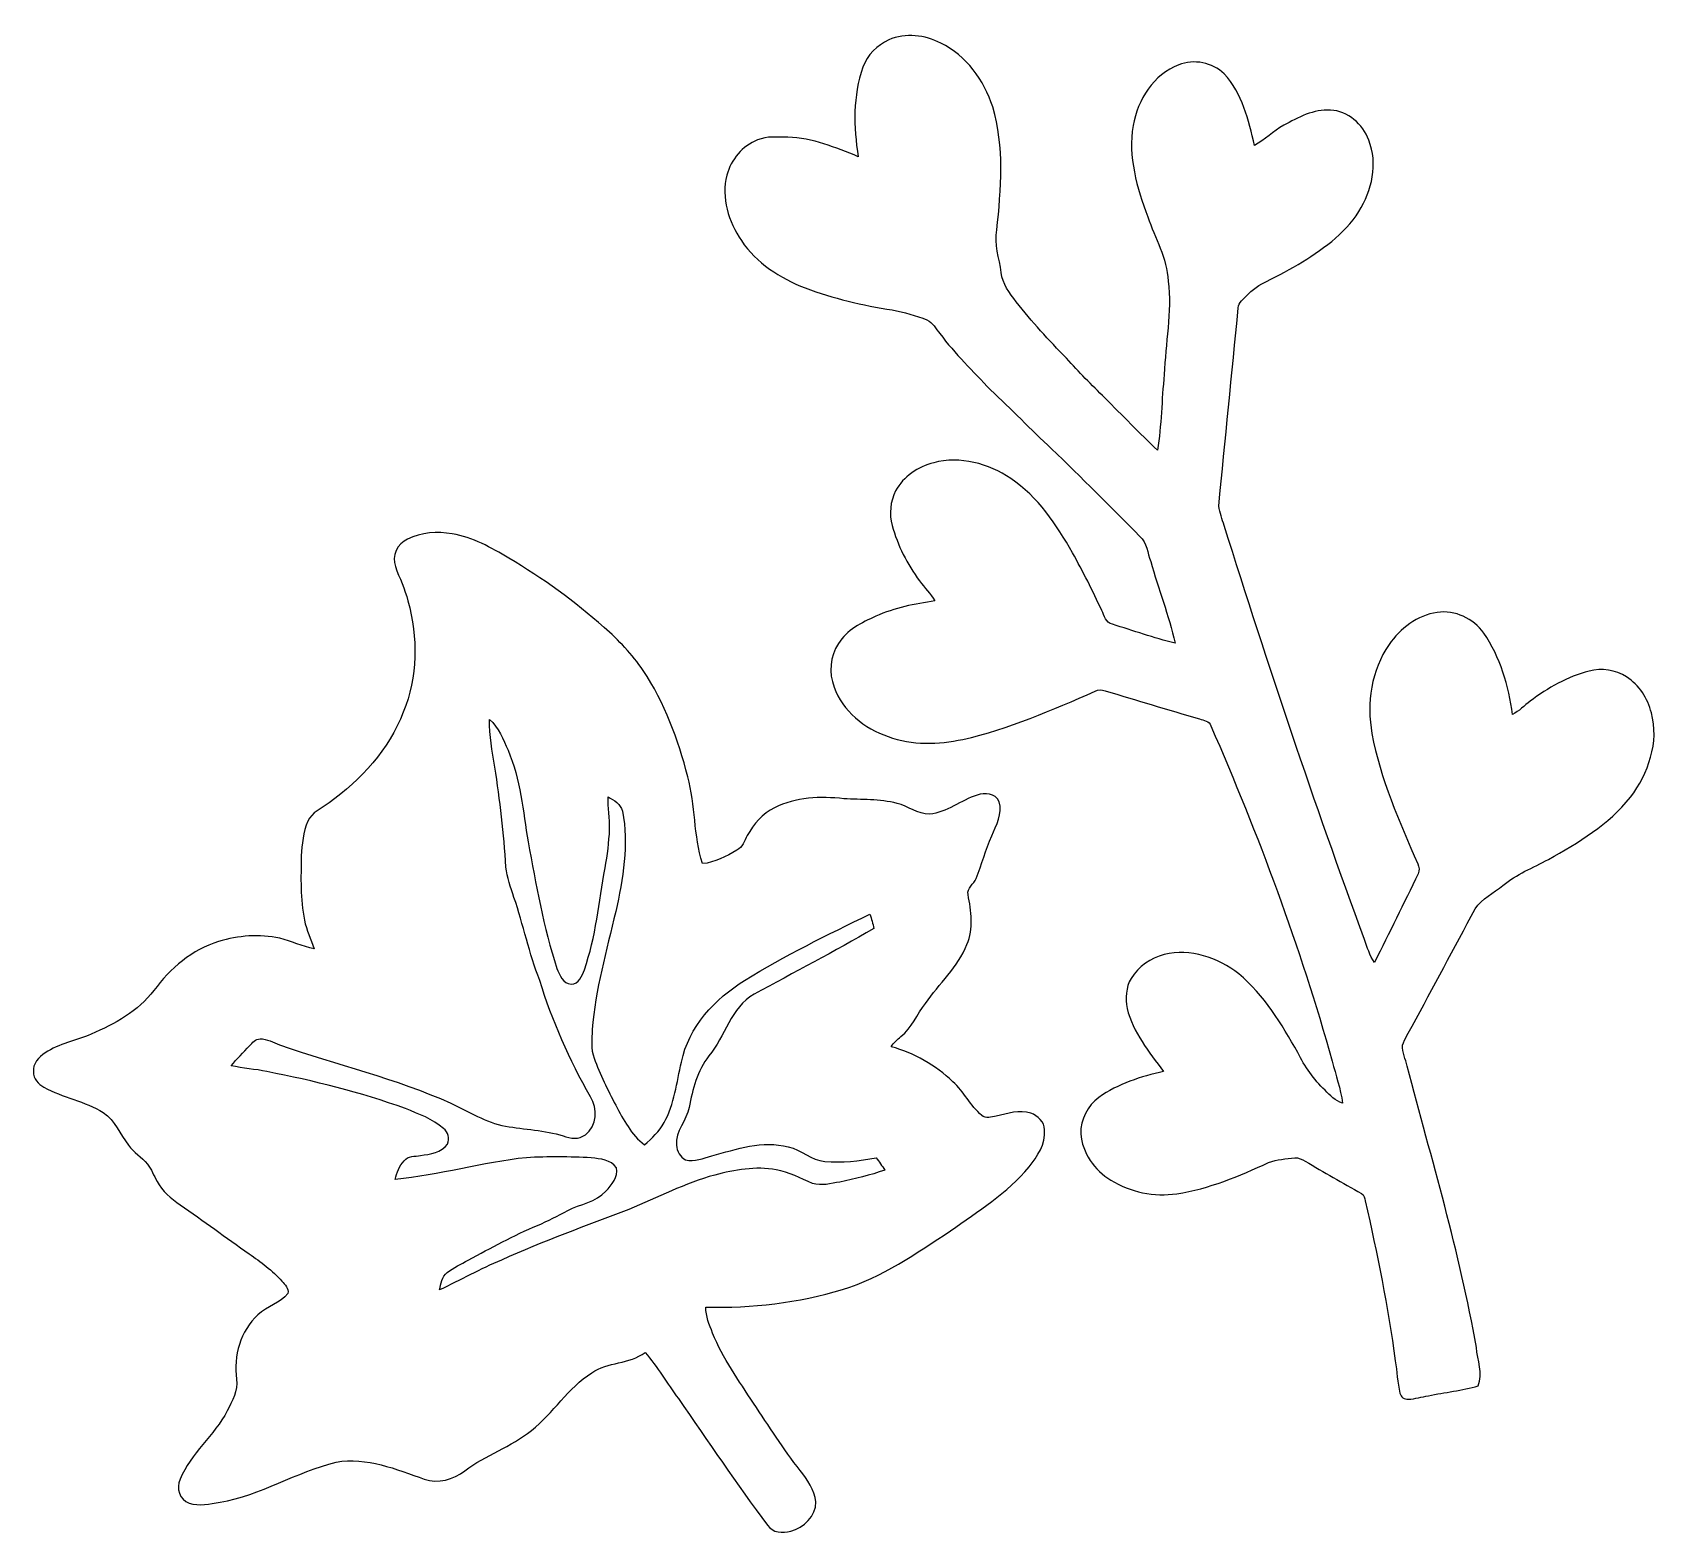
# Model space of a CAD drawing. Header units: centimetres. Extents: x -12.6 to 13.2, y -11.1 to 12.7.
import ezdxf

# ---------------------------------------------------------------- set-up
doc = ezdxf.new("R2010")
doc.units = ezdxf.units.CM
doc.header["$MEASUREMENT"] = 0
doc.layers.add('Camada 1', color=7, linetype='Continuous')

msp = doc.modelspace()

# ---------------------------------------------------------------- linework, layer by layer
at = {"layer": 'Camada 1', "color": 156}
for points, knots in [([(0.9331, 12.60968), (1.19839, 12.72433), (1.50777, 12.68518), (1.76001, 12.55535), (1.76001, 12.55535), (2.16641, 12.36168), (2.44264, 11.96586), (2.58127, 11.54712), (2.58127, 11.54712), (2.76965, 10.91352), (2.71285, 10.24361), (2.64724, 9.5959), (2.64724, 9.5959), (2.60103, 9.36766), (2.6871, 9.1447), (2.71568, 8.92033), (2.71568, 8.92033), (2.73156, 8.74112), (2.85114, 8.59754), (2.95205, 8.45678), (2.95205, 8.45678), (3.20216, 8.14422), (3.46816, 7.84472), (3.7532, 7.56355), (3.7532, 7.56355), (3.94088, 7.3406), (4.15325, 7.14058), (4.35785, 6.93349), (4.35785, 6.93349), (4.6369, 6.65797), (4.90643, 6.37258), (5.19289, 6.10446), (5.19289, 6.10446), (5.2585, 6.49958), (5.25814, 6.90386), (5.30153, 7.3025), (5.30153, 7.3025), (5.31636, 7.79709), (5.42571, 8.29063), (5.36222, 8.78522), (5.36222, 8.78522), (5.34387, 9.14752), (5.15549, 9.46714), (5.03907, 9.80298), (5.03907, 9.80298), (4.86938, 10.2623), (4.72052, 10.75724), (4.8073, 11.25113), (4.8073, 11.25113), (4.88138, 11.65683), (5.12867, 12.06323), (5.53013, 12.21104), (5.53013, 12.21104), (5.77144, 12.30876), (6.06354, 12.25091), (6.25122, 12.07205), (6.25122, 12.07205), (6.53486, 11.75773), (6.64316, 11.33651), (6.73099, 10.93328), (6.73099, 10.93328), (6.89573, 11.02606), (7.0298, 11.16365), (7.19632, 11.25431), (7.19632, 11.25431), (7.42421, 11.37778), (7.66833, 11.51466), (7.93679, 11.4935), (7.93679, 11.4935), (8.21265, 11.48503), (8.45007, 11.27089), (8.54287, 11.01901), (8.54287, 11.01901), (8.6949, 10.64683), (8.59542, 10.21891), (8.38622, 9.88976), (8.38622, 9.88976), (8.15728, 9.51971), (7.78756, 9.27029), (7.4228, 9.0491), (7.4228, 9.0491), (7.23688, 8.93515), (7.04037, 8.84061), (6.84776, 8.73901), (6.84776, 8.73901), (6.719, 8.67727), (6.62445, 8.56721), (6.52392, 8.46949), (6.52392, 8.46949), (6.49076, 8.44197), (6.47347, 8.4021), (6.47381, 8.35942), (6.47381, 8.35942), (6.37399, 7.31237), (6.26745, 6.26533), (6.16479, 5.21864), (6.16479, 5.21864), (6.18136, 5.11245), (6.21875, 5.01085), (6.25157, 4.90889), (6.25157, 4.90889), (6.94336, 2.70581), (7.67785, 0.51505), (8.47548, -1.6524), (8.47548, -1.6524), (8.52099, -1.77553), (8.55627, -1.90534), (8.63389, -2.014), (8.63389, -2.014), (8.86919, -1.54763), (9.0992, -1.07879), (9.32602, -0.60819), (9.32602, -0.60819), (9.3546, -0.55845), (9.33872, -0.502), (9.31969, -0.45261), (9.31969, -0.45261), (9.03076, 0.21695), (8.72418, 0.89076), (8.59472, 1.61325), (8.59472, 1.61325), (8.50335, 2.09479), (8.58555, 2.61584), (8.86459, 3.02365), (8.86459, 3.02365), (9.04487, 3.27837), (9.31298, 3.48826), (9.62871, 3.53272), (9.62871, 3.53272), (9.91305, 3.57363), (10.20127, 3.43746), (10.36637, 3.20604), (10.36637, 3.20604), (10.62955, 2.82609), (10.76147, 2.3696), (10.8218, 1.91523), (10.8218, 1.91523), (10.92904, 1.96639), (11.00949, 2.05634), (11.10368, 2.12619), (11.10368, 2.12619), (11.38273, 2.33927), (11.6967, 2.51178), (12.03713, 2.60385), (12.03713, 2.60385), (12.2368, 2.65888), (12.45763, 2.61972), (12.63227, 2.50966), (12.63227, 2.50966), (12.83053, 2.38054), (12.96916, 2.17099), (13.02456, 1.94203), (13.02456, 1.94203), (13.15295, 1.47567), (12.97622, 0.97825), (12.69293, 0.6043), (12.69293, 0.6043), (12.35039, 0.17073), (11.86744, -0.1164), (11.39225, -0.38276), (11.39225, -0.38276), (11.14848, -0.51469), (10.88495, -0.61453), (10.67118, -0.7955), (10.67118, -0.7955), (10.52442, -0.91827), (10.33921, -1.00329), (10.22843, -1.16382), (10.22843, -1.16382), (9.9007, -1.7854), (9.56486, -2.40312), (9.23325, -3.02294), (9.23325, -3.02294), (9.17928, -3.12313), (9.11542, -3.21909), (9.07767, -3.32668), (9.07767, -3.32668), (9.07413, -3.44134), (9.126, -3.54824), (9.15175, -3.65831), (9.15175, -3.65831), (9.54122, -5.1382), (9.98431, -6.60788), (10.2496, -8.11742), (10.2496, -8.11742), (10.26617, -8.31849), (10.35578, -8.5284), (10.2803, -8.72666), (10.2803, -8.72666), (10.02064, -8.80039), (9.75184, -8.82931), (9.48831, -8.884), (9.48831, -8.884), (9.38281, -8.90235), (9.2791, -8.93444), (9.17187, -8.93797), (9.17187, -8.93797), (9.11083, -8.94467), (9.04875, -8.90235), (9.03886, -8.84132), (9.03886, -8.84132), (8.99865, -8.67304), (8.98913, -8.49948), (8.96443, -8.32908), (8.96443, -8.32908), (8.85296, -7.47606), (8.67621, -6.63327), (8.48818, -5.79437), (8.48818, -5.79437), (8.47619, -5.75203), (8.47336, -5.69877), (8.42644, -5.68006), (8.42644, -5.68006), (8.12906, -5.50969), (7.83237, -5.33822), (7.53604, -5.16643), (7.53604, -5.16643), (7.48488, -5.14068), (7.43196, -5.10433), (7.3727, -5.11281), (7.3727, -5.11281), (7.23299, -5.12867), (7.08907, -5.13679), (6.95642, -5.18795), (6.95642, -5.18795), (6.48864, -5.39679), (6.01239, -5.60846), (5.50087, -5.68042), (5.50087, -5.68042), (5.14066, -5.7358), (4.7632, -5.65502), (4.45275, -5.46559), (4.45275, -5.46559), (4.19629, -5.30647), (3.99732, -5.03519), (3.9765, -4.72792), (3.9765, -4.72792), (3.97157, -4.50532), (4.08445, -4.2859), (4.26366, -4.15536), (4.26366, -4.15536), (4.56812, -3.93805), (4.92972, -3.8234), (5.29096, -3.7419), (5.29096, -3.7419), (5.05741, -3.43605), (4.80694, -3.12454), (4.7117, -2.74319), (4.7117, -2.74319), (4.68629, -2.5848), (4.6877, -2.41017), (4.77626, -2.27012), (4.77626, -2.27012), (4.89372, -2.0835), (5.08387, -1.94062), (5.30014, -1.89089), (5.30014, -1.89089), (5.71393, -1.79034), (6.15456, -1.93852), (6.48194, -2.19604), (6.48194, -2.19604), (6.88869, -2.53047), (7.15926, -2.99191), (7.41785, -3.44275), (7.41785, -3.44275), (7.52403, -3.66572), (7.67184, -3.8682), (7.85001, -4.0393), (7.85001, -4.0393), (7.93114, -4.12114), (8.01299, -4.21111), (8.12906, -4.2432), (8.12906, -4.2432), (8.09766, -4.01672), (8.02075, -3.80047), (7.96183, -3.58034), (7.96183, -3.58034), (7.45949, -1.76213), (6.79202, 0.00669), (6.03956, 1.73496), (6.03956, 1.73496), (6.01802, 1.81645), (5.92525, 1.81997), (5.85964, 1.84396), (5.85964, 1.84396), (5.35975, 1.99002), (4.86127, 2.14241), (4.36174, 2.29022), (4.36174, 2.29022), (4.31095, 2.30964), (4.25555, 2.3114), (4.20792, 2.28389), (4.20792, 2.28389), (3.52424, 1.98895), (2.83845, 1.67957), (2.10714, 1.52082), (2.10714, 1.52082), (1.71767, 1.43581), (1.3014, 1.42733), (0.92287, 1.56527), (0.92287, 1.56527), (0.54715, 1.69333), (0.20179, 1.96814), (0.06561, 2.34984), (0.06561, 2.34984), (-0.01975, 2.57422), (0.00175, 2.83845), (0.13511, 3.03917), (0.13511, 3.03917), (0.26704, 3.25542), (0.50446, 3.37078), (0.72672, 3.47203), (0.72672, 3.47203), (1.02305, 3.60749), (1.34549, 3.66818), (1.66582, 3.71474), (1.66582, 3.71474), (1.59843, 3.83151), (1.49647, 3.92219), (1.41993, 4.03224), (1.41993, 4.03224), (1.22765, 4.29789), (1.07244, 4.59386), (0.98672, 4.91136), (0.98672, 4.91136), (0.93627, 5.09269), (0.95673, 5.29132), (1.04069, 5.45923), (1.04069, 5.45923), (1.16592, 5.68642), (1.39559, 5.84412), (1.64499, 5.9062), (1.64499, 5.9062), (2.06375, 6.01839), (2.51424, 5.88997), (2.86807, 5.65572), (2.86807, 5.65572), (3.30022, 5.36716), (3.59268, 4.92195), (3.84703, 4.47886), (3.84703, 4.47886), (4.01072, 4.179), (4.16877, 3.87667), (4.30883, 3.56481), (4.30883, 3.56481), (4.35573, 3.48543), (4.37198, 3.36479), (4.4792, 3.34539), (4.4792, 3.34539), (4.80942, 3.24379), (5.13574, 3.12666), (5.47229, 3.04623), (5.47229, 3.04623), (5.37174, 3.48509), (5.21088, 3.90771), (5.08599, 4.33987), (5.08599, 4.33987), (5.03519, 4.47462), (5.02637, 4.63515), (4.91525, 4.7385), (4.91525, 4.7385), (4.45169, 5.20488), (3.98744, 5.67055), (3.51508, 6.12775), (3.51508, 6.12775), (3.18311, 6.42972), (2.87619, 6.75781), (2.54635, 7.06191), (2.54635, 7.06191), (2.27047, 7.35188), (1.98332, 7.63269), (1.74201, 7.95337), (1.74201, 7.95337), (1.67815, 8.02886), (1.63335, 8.12905), (1.53704, 8.16892), (1.53704, 8.16892), (1.36031, 8.24018), (1.17581, 8.29556), (0.98743, 8.32661), (0.98743, 8.32661), (0.51859, 8.40316), (0.05186, 8.50793), (-0.39334, 8.67656), (-0.39334, 8.67656), (-0.7888, 8.82932), (-1.16451, 9.06955), (-1.40441, 9.42622), (-1.40441, 9.42622), (-1.60725, 9.72466), (-1.72895, 10.10602), (-1.63405, 10.46444), (-1.63405, 10.46444), (-1.5688, 10.70963), (-1.38852, 10.93116), (-1.14828, 11.02147), (-1.14828, 11.02147), (-0.99659, 11.08498), (-0.82868, 11.06592), (-0.66815, 11.06628), (-0.66815, 11.06628), (-0.27622, 11.05288), (0.09102, 10.89942), (0.45013, 10.75689), (0.45013, 10.75689), (0.37007, 11.22715), (0.363, 11.72068), (0.5228, 12.17541), (0.5228, 12.17541), (0.59302, 12.36873), (0.74965, 12.5222), (0.9331, 12.60968)], [0, 0, 0, 0, 0.00961538, 0.00961538, 0.00961538, 0.00961538, 0.01923077, 0.01923077, 0.01923077, 0.01923077, 0.02884615, 0.02884615, 0.02884615, 0.02884615, 0.03846154, 0.03846154, 0.03846154, 0.03846154, 0.04807692, 0.04807692, 0.04807692, 0.04807692, 0.05769231, 0.05769231, 0.05769231, 0.05769231, 0.06730769, 0.06730769, 0.06730769, 0.06730769, 0.07692308, 0.07692308, 0.07692308, 0.07692308, 0.08653846, 0.08653846, 0.08653846, 0.08653846, 0.09615385, 0.09615385, 0.09615385, 0.09615385, 0.10576923, 0.10576923, 0.10576923, 0.10576923, 0.11538462, 0.11538462, 0.11538462, 0.11538462, 0.125, 0.125, 0.125, 0.125, 0.13461538, 0.13461538, 0.13461538, 0.13461538, 0.14423077, 0.14423077, 0.14423077, 0.14423077, 0.15384615, 0.15384615, 0.15384615, 0.15384615, 0.16346154, 0.16346154, 0.16346154, 0.16346154, 0.17307692, 0.17307692, 0.17307692, 0.17307692, 0.18269231, 0.18269231, 0.18269231, 0.18269231, 0.19230769, 0.19230769, 0.19230769, 0.19230769, 0.20192308, 0.20192308, 0.20192308, 0.20192308, 0.21153846, 0.21153846, 0.21153846, 0.21153846, 0.22115385, 0.22115385, 0.22115385, 0.22115385, 0.23076923, 0.23076923, 0.23076923, 0.23076923, 0.24038462, 0.24038462, 0.24038462, 0.24038462, 0.25, 0.25, 0.25, 0.25, 0.25961538, 0.25961538, 0.25961538, 0.25961538, 0.26923077, 0.26923077, 0.26923077, 0.26923077, 0.27884615, 0.27884615, 0.27884615, 0.27884615, 0.28846154, 0.28846154, 0.28846154, 0.28846154, 0.29807692, 0.29807692, 0.29807692, 0.29807692, 0.30769231, 0.30769231, 0.30769231, 0.30769231, 0.31730769, 0.31730769, 0.31730769, 0.31730769, 0.32692308, 0.32692308, 0.32692308, 0.32692308, 0.33653846, 0.33653846, 0.33653846, 0.33653846, 0.34615385, 0.34615385, 0.34615385, 0.34615385, 0.35576923, 0.35576923, 0.35576923, 0.35576923, 0.36538462, 0.36538462, 0.36538462, 0.36538462, 0.375, 0.375, 0.375, 0.375, 0.38461538, 0.38461538, 0.38461538, 0.38461538, 0.39423077, 0.39423077, 0.39423077, 0.39423077, 0.40384615, 0.40384615, 0.40384615, 0.40384615, 0.41346154, 0.41346154, 0.41346154, 0.41346154, 0.42307692, 0.42307692, 0.42307692, 0.42307692, 0.43269231, 0.43269231, 0.43269231, 0.43269231, 0.44230769, 0.44230769, 0.44230769, 0.44230769, 0.45192308, 0.45192308, 0.45192308, 0.45192308, 0.46153846, 0.46153846, 0.46153846, 0.46153846, 0.47115385, 0.47115385, 0.47115385, 0.47115385, 0.48076923, 0.48076923, 0.48076923, 0.48076923, 0.49038462, 0.49038462, 0.49038462, 0.49038462, 0.5, 0.5, 0.5, 0.5, 0.50961538, 0.50961538, 0.50961538, 0.50961538, 0.51923077, 0.51923077, 0.51923077, 0.51923077, 0.52884615, 0.52884615, 0.52884615, 0.52884615, 0.53846154, 0.53846154, 0.53846154, 0.53846154, 0.54807692, 0.54807692, 0.54807692, 0.54807692, 0.55769231, 0.55769231, 0.55769231, 0.55769231, 0.56730769, 0.56730769, 0.56730769, 0.56730769, 0.57692308, 0.57692308, 0.57692308, 0.57692308, 0.58653846, 0.58653846, 0.58653846, 0.58653846, 0.59615385, 0.59615385, 0.59615385, 0.59615385, 0.60576923, 0.60576923, 0.60576923, 0.60576923, 0.61538462, 0.61538462, 0.61538462, 0.61538462, 0.625, 0.625, 0.625, 0.625, 0.63461538, 0.63461538, 0.63461538, 0.63461538, 0.64423077, 0.64423077, 0.64423077, 0.64423077, 0.65384615, 0.65384615, 0.65384615, 0.65384615, 0.66346154, 0.66346154, 0.66346154, 0.66346154, 0.67307692, 0.67307692, 0.67307692, 0.67307692, 0.68269231, 0.68269231, 0.68269231, 0.68269231, 0.69230769, 0.69230769, 0.69230769, 0.69230769, 0.70192308, 0.70192308, 0.70192308, 0.70192308, 0.71153846, 0.71153846, 0.71153846, 0.71153846, 0.72115385, 0.72115385, 0.72115385, 0.72115385, 0.73076923, 0.73076923, 0.73076923, 0.73076923, 0.74038462, 0.74038462, 0.74038462, 0.74038462, 0.75, 0.75, 0.75, 0.75, 0.75961538, 0.75961538, 0.75961538, 0.75961538, 0.76923077, 0.76923077, 0.76923077, 0.76923077, 0.77884615, 0.77884615, 0.77884615, 0.77884615, 0.78846154, 0.78846154, 0.78846154, 0.78846154, 0.79807692, 0.79807692, 0.79807692, 0.79807692, 0.80769231, 0.80769231, 0.80769231, 0.80769231, 0.81730769, 0.81730769, 0.81730769, 0.81730769, 0.82692308, 0.82692308, 0.82692308, 0.82692308, 0.83653846, 0.83653846, 0.83653846, 0.83653846, 0.84615385, 0.84615385, 0.84615385, 0.84615385, 0.85576923, 0.85576923, 0.85576923, 0.85576923, 0.86538462, 0.86538462, 0.86538462, 0.86538462, 0.875, 0.875, 0.875, 0.875, 0.88461538, 0.88461538, 0.88461538, 0.88461538, 0.89423077, 0.89423077, 0.89423077, 0.89423077, 0.90384615, 0.90384615, 0.90384615, 0.90384615, 0.91346154, 0.91346154, 0.91346154, 0.91346154, 0.92307692, 0.92307692, 0.92307692, 0.92307692, 0.93269231, 0.93269231, 0.93269231, 0.93269231, 0.94230769, 0.94230769, 0.94230769, 0.94230769, 0.95192308, 0.95192308, 0.95192308, 0.95192308, 0.96153846, 0.96153846, 0.96153846, 0.96153846, 0.97115385, 0.97115385, 0.97115385, 0.97115385, 0.98076923, 0.98076923, 0.98076923, 0.98076923, 1, 1, 1, 1]), ([(-6.69649, 4.69457), (-6.47812, 4.79653), (-6.22625, 4.82475), (-5.98988, 4.77748), (-5.98988, 4.77748), (-5.66215, 4.72844), (-5.37357, 4.55699), (-5.091, 4.39542), (-5.091, 4.39542), (-4.55619, 4.07509), (-4.04784, 3.70962), (-3.58217, 3.29511), (-3.58217, 3.29511), (-3.3458, 3.09755), (-3.14049, 2.86402), (-2.96023, 2.61496), (-2.96023, 2.61496), (-2.62509, 2.10095), (-2.4046, 1.51957), (-2.2536, 0.92692), (-2.2536, 0.92692), (-2.13473, 0.47537), (-2.15836, -0.00087), (-2.02218, -0.44927), (-2.02218, -0.44927), (-1.82464, -0.43197), (-1.64472, -0.33708), (-1.47749, -0.2369), (-1.47749, -0.2369), (-1.38825, -0.18891), (-1.35791, -0.08802), (-1.31134, -0.00547), (-1.31134, -0.00547), (-1.21362, 0.17938), (-1.06722, 0.34237), (-0.87813, 0.43619), (-0.87813, 0.43619), (-0.54229, 0.60871), (-0.14929, 0.61858), (0.21865, 0.58013), (0.21865, 0.58013), (0.50088, 0.56144), (0.78873, 0.57767), (1.06461, 0.50604), (1.06461, 0.50604), (1.2403, 0.46265), (1.39199, 0.33389), (1.57825, 0.33531), (1.57825, 0.33531), (1.85483, 0.36247), (2.07496, 0.55367), (2.33284, 0.6387), (2.33284, 0.6387), (2.45456, 0.67714), (2.62671, 0.6715), (2.68209, 0.53321), (2.68209, 0.53321), (2.74348, 0.34447), (2.63482, 0.16067), (2.56568, -0.00969), (2.56568, -0.00969), (2.46443, -0.22701), (2.40975, -0.46231), (2.31627, -0.6828), (2.31627, -0.6828), (2.28346, -0.77311), (2.16669, -0.83521), (2.18961, -0.94068), (2.18961, -0.94068), (2.24218, -1.19892), (2.28134, -1.48078), (2.17056, -1.72985), (2.17056, -1.72985), (2.03193, -2.0932), (1.72712, -2.34933), (1.51405, -2.66541), (1.51405, -2.66541), (1.38175, -2.83827), (1.29534, -3.04852), (1.12528, -3.19034), (1.12528, -3.19034), (1.06813, -3.23761), (1.01311, -3.28842), (0.97182, -3.35051), (0.97182, -3.35051), (1.33695, -3.4521), (1.67562, -3.64437), (1.95044, -3.90508), (1.95044, -3.90508), (2.12295, -4.06488), (2.22771, -4.28502), (2.40622, -4.43917), (2.40622, -4.43917), (2.47078, -4.49562), (2.56144, -4.46422), (2.63623, -4.45118), (2.63623, -4.45118), (2.81474, -4.41449), (3.00312, -4.34075), (3.18409, -4.40638), (3.18409, -4.40638), (3.29911, -4.442), (3.39999, -4.54325), (3.40352, -4.66884), (3.40352, -4.66884), (3.42433, -4.89286), (3.29029, -5.09006), (3.15658, -5.25657), (3.15658, -5.25657), (2.81086, -5.67038), (2.34907, -5.96106), (1.9127, -6.26904), (1.9127, -6.26904), (1.36799, -6.62217), (0.8293, -7.0134), (0.19853, -7.19861), (0.19853, -7.19861), (-0.50172, -7.41133), (-1.23761, -7.49635), (-1.96821, -7.47907), (-1.96821, -7.47907), (-1.96926, -7.62335), (-1.91318, -7.75882), (-1.85992, -7.8904), (-1.85992, -7.8904), (-1.69798, -8.2901), (-1.44681, -8.64429), (-1.21009, -9.00272), (-1.21009, -9.00272), (-0.97196, -9.3629), (-0.73807, -9.72696), (-0.47244, -10.0681), (-0.47244, -10.0681), (-0.3592, -10.21415), (-0.24172, -10.37502), (-0.22443, -10.56517), (-0.22443, -10.56517), (-0.21278, -10.79448), (-0.42093, -10.96909), (-0.62237, -11.03224), (-0.62237, -11.03224), (-0.75008, -11.06611), (-0.90776, -11.05376), (-0.9896, -10.93664), (-0.9896, -10.93664), (-1.48102, -10.28188), (-1.93435, -9.59961), (-2.40283, -8.92827), (-2.40283, -8.92827), (-2.57958, -8.68522), (-2.73621, -8.42663), (-2.92988, -8.19662), (-2.92988, -8.19662), (-3.18142, -8.38324), (-3.52044, -8.34443), (-3.77725, -8.51906), (-3.77725, -8.51906), (-4.15438, -8.75789), (-4.38509, -9.15969), (-4.73294, -9.4331), (-4.73294, -9.4331), (-5.05361, -9.69592), (-5.45859, -9.82434), (-5.78949, -10.07233), (-5.78949, -10.07233), (-5.97012, -10.20709), (-6.21107, -10.28576), (-6.43156, -10.20568), (-6.43156, -10.20568), (-6.87711, -10.04658), (-7.34737, -9.8515), (-7.82925, -9.93405), (-7.82925, -9.93405), (-8.46074, -10.09421), (-9.02518, -10.45827), (-9.67112, -10.57046), (-9.67112, -10.57046), (-9.83233, -10.59444), (-10.00308, -10.63783), (-10.16254, -10.58739), (-10.16254, -10.58739), (-10.31211, -10.5306), (-10.36996, -10.34891), (-10.30329, -10.20816), (-10.30329, -10.20816), (-10.13502, -9.79506), (-9.75931, -9.51566), (-9.55716, -9.12195), (-9.55716, -9.12195), (-9.47991, -8.96673), (-9.38008, -8.80338), (-9.41006, -8.62241), (-9.41006, -8.62241), (-9.45839, -8.25448), (-9.34726, -7.85512), (-9.06892, -7.60043), (-9.06892, -7.60043), (-8.92463, -7.46777), (-8.71932, -7.41663), (-8.59374, -7.26176), (-8.59374, -7.26176), (-8.5761, -7.18131), (-8.64347, -7.1217), (-8.68828, -7.0649), (-8.68828, -7.0649), (-8.84314, -6.8998), (-9.02447, -6.76117), (-9.21039, -6.63275), (-9.21039, -6.63275), (-9.57551, -6.37628), (-9.93535, -6.11135), (-10.30259, -5.85769), (-10.30259, -5.85769), (-10.44511, -5.75646), (-10.58799, -5.64286), (-10.66947, -5.48481), (-10.66947, -5.48481), (-10.72063, -5.39345), (-10.75696, -5.29361), (-10.82152, -5.21036), (-10.82152, -5.21036), (-10.91289, -5.1017), (-11.03883, -5.02691), (-11.1228, -4.91155), (-11.1228, -4.91155), (-11.25544, -4.73974), (-11.3334, -4.51713), (-11.52285, -4.39614), (-11.52285, -4.39614), (-11.81424, -4.21235), (-12.16384, -4.15731), (-12.46476, -3.99398), (-12.46476, -3.99398), (-12.55119, -3.94282), (-12.6348, -3.85675), (-12.63057, -3.7495), (-12.63057, -3.7495), (-12.64362, -3.61897), (-12.54343, -3.51666), (-12.44359, -3.44964), (-12.44359, -3.44964), (-12.22311, -3.30076), (-11.95605, -3.25349), (-11.7137, -3.1526), (-11.7137, -3.1526), (-11.34116, -2.99173), (-10.97075, -2.78782), (-10.71851, -2.46045), (-10.71851, -2.46045), (-10.46346, -2.10872), (-10.1135, -1.81169), (-9.69334, -1.68292), (-9.69334, -1.68292), (-9.38078, -1.58944), (-9.04459, -1.56157), (-8.72426, -1.63178), (-8.72426, -1.63178), (-8.53799, -1.67305), (-8.36795, -1.76724), (-8.17851, -1.79687), (-8.17851, -1.79687), (-8.22719, -1.64553), (-8.30057, -1.50266), (-8.33197, -1.34603), (-8.33197, -1.34603), (-8.40077, -1.01123), (-8.38736, -0.66727), (-8.38313, -0.32756), (-8.38313, -0.32756), (-8.3683, -0.14164), (-8.35772, 0.05133), (-8.2794, 0.22382), (-8.2794, 0.22382), (-8.21661, 0.36671), (-8.05821, 0.42245), (-7.94285, 0.51311), (-7.94285, 0.51311), (-7.43486, 0.87682), (-6.99459, 1.3633), (-6.76458, 1.95032), (-6.76458, 1.95032), (-6.53739, 2.50772), (-6.52857, 3.13884), (-6.6919, 3.71457), (-6.6919, 3.71457), (-6.73778, 3.90401), (-6.82702, 4.07862), (-6.88946, 4.26242), (-6.88946, 4.26242), (-6.95402, 4.42787), (-6.85489, 4.62509), (-6.69649, 4.69457)], [0, 0, 0, 0, 0.01351351, 0.01351351, 0.01351351, 0.01351351, 0.02702703, 0.02702703, 0.02702703, 0.02702703, 0.04054054, 0.04054054, 0.04054054, 0.04054054, 0.05405405, 0.05405405, 0.05405405, 0.05405405, 0.06756757, 0.06756757, 0.06756757, 0.06756757, 0.08108108, 0.08108108, 0.08108108, 0.08108108, 0.09459459, 0.09459459, 0.09459459, 0.09459459, 0.10810811, 0.10810811, 0.10810811, 0.10810811, 0.12162162, 0.12162162, 0.12162162, 0.12162162, 0.13513514, 0.13513514, 0.13513514, 0.13513514, 0.14864865, 0.14864865, 0.14864865, 0.14864865, 0.16216216, 0.16216216, 0.16216216, 0.16216216, 0.17567568, 0.17567568, 0.17567568, 0.17567568, 0.18918919, 0.18918919, 0.18918919, 0.18918919, 0.2027027, 0.2027027, 0.2027027, 0.2027027, 0.21621622, 0.21621622, 0.21621622, 0.21621622, 0.22972973, 0.22972973, 0.22972973, 0.22972973, 0.24324324, 0.24324324, 0.24324324, 0.24324324, 0.25675676, 0.25675676, 0.25675676, 0.25675676, 0.27027027, 0.27027027, 0.27027027, 0.27027027, 0.28378378, 0.28378378, 0.28378378, 0.28378378, 0.2972973, 0.2972973, 0.2972973, 0.2972973, 0.31081081, 0.31081081, 0.31081081, 0.31081081, 0.32432432, 0.32432432, 0.32432432, 0.32432432, 0.33783784, 0.33783784, 0.33783784, 0.33783784, 0.35135135, 0.35135135, 0.35135135, 0.35135135, 0.36486486, 0.36486486, 0.36486486, 0.36486486, 0.37837838, 0.37837838, 0.37837838, 0.37837838, 0.39189189, 0.39189189, 0.39189189, 0.39189189, 0.40540541, 0.40540541, 0.40540541, 0.40540541, 0.41891892, 0.41891892, 0.41891892, 0.41891892, 0.43243243, 0.43243243, 0.43243243, 0.43243243, 0.44594595, 0.44594595, 0.44594595, 0.44594595, 0.45945946, 0.45945946, 0.45945946, 0.45945946, 0.47297297, 0.47297297, 0.47297297, 0.47297297, 0.48648649, 0.48648649, 0.48648649, 0.48648649, 0.5, 0.5, 0.5, 0.5, 0.51351351, 0.51351351, 0.51351351, 0.51351351, 0.52702703, 0.52702703, 0.52702703, 0.52702703, 0.54054054, 0.54054054, 0.54054054, 0.54054054, 0.55405405, 0.55405405, 0.55405405, 0.55405405, 0.56756757, 0.56756757, 0.56756757, 0.56756757, 0.58108108, 0.58108108, 0.58108108, 0.58108108, 0.59459459, 0.59459459, 0.59459459, 0.59459459, 0.60810811, 0.60810811, 0.60810811, 0.60810811, 0.62162162, 0.62162162, 0.62162162, 0.62162162, 0.63513514, 0.63513514, 0.63513514, 0.63513514, 0.64864865, 0.64864865, 0.64864865, 0.64864865, 0.66216216, 0.66216216, 0.66216216, 0.66216216, 0.67567568, 0.67567568, 0.67567568, 0.67567568, 0.68918919, 0.68918919, 0.68918919, 0.68918919, 0.7027027, 0.7027027, 0.7027027, 0.7027027, 0.71621622, 0.71621622, 0.71621622, 0.71621622, 0.72972973, 0.72972973, 0.72972973, 0.72972973, 0.74324324, 0.74324324, 0.74324324, 0.74324324, 0.75675676, 0.75675676, 0.75675676, 0.75675676, 0.77027027, 0.77027027, 0.77027027, 0.77027027, 0.78378378, 0.78378378, 0.78378378, 0.78378378, 0.7972973, 0.7972973, 0.7972973, 0.7972973, 0.81081081, 0.81081081, 0.81081081, 0.81081081, 0.82432432, 0.82432432, 0.82432432, 0.82432432, 0.83783784, 0.83783784, 0.83783784, 0.83783784, 0.85135135, 0.85135135, 0.85135135, 0.85135135, 0.86486486, 0.86486486, 0.86486486, 0.86486486, 0.87837838, 0.87837838, 0.87837838, 0.87837838, 0.89189189, 0.89189189, 0.89189189, 0.89189189, 0.90540541, 0.90540541, 0.90540541, 0.90540541, 0.91891892, 0.91891892, 0.91891892, 0.91891892, 0.93243243, 0.93243243, 0.93243243, 0.93243243, 0.94594595, 0.94594595, 0.94594595, 0.94594595, 0.95945946, 0.95945946, 0.95945946, 0.95945946, 0.97297297, 0.97297297, 0.97297297, 0.97297297, 1, 1, 1, 1]), ([(-5.39545, 1.83778), (-5.39545, 1.83778), (-5.39545, 1.83778), (-5.39545, 1.83778), (-5.39545, 1.83778), (-5.40214, 1.58309), (-5.35523, 1.3319), (-5.31324, 1.08179), (-5.31324, 1.08179), (-5.23211, 0.5565), (-5.16826, 0.02804), (-5.13756, -0.50253), (-5.13756, -0.50253), (-5.12452, -0.66976), (-5.0596, -0.82639), (-5.00987, -0.98514), (-5.00987, -0.98514), (-4.85958, -1.41905), (-4.77243, -1.87237), (-4.60135, -2.29958), (-4.60135, -2.29958), (-4.40238, -2.94199), (-4.13251, -3.56112), (-3.79737, -4.14391), (-3.79737, -4.14391), (-3.68272, -4.32912), (-3.69117, -4.60922), (-3.87745, -4.74539), (-3.87745, -4.74539), (-3.97658, -4.82759), (-4.11663, -4.80537), (-4.22845, -4.76585), (-4.22845, -4.76585), (-4.52549, -4.66919), (-4.84018, -4.66355), (-5.14533, -4.61027), (-5.14533, -4.61027), (-5.45789, -4.55348), (-5.726, -4.37427), (-6.01176, -4.24656), (-6.01176, -4.24656), (-6.88452, -3.85005), (-7.82467, -3.63872), (-8.72567, -3.32017), (-8.72567, -3.32017), (-8.82656, -3.28171), (-8.92534, -3.2228), (-9.03682, -3.2274), (-9.03682, -3.2274), (-9.1109, -3.22421), (-9.15677, -3.29123), (-9.20509, -3.33674), (-9.20509, -3.33674), (-9.29929, -3.44328), (-9.40195, -3.54241), (-9.49332, -3.65178), (-9.49332, -3.65178), (-9.3067, -3.69693), (-9.11408, -3.70504), (-8.9264, -3.74526), (-8.9264, -3.74526), (-8.18204, -3.89061), (-7.44226, -4.07335), (-6.72859, -4.33229), (-6.72859, -4.33229), (-6.5208, -4.41978), (-6.29856, -4.49387), (-6.12782, -4.64662), (-6.12782, -4.64662), (-6.05549, -4.70517), (-6.02479, -4.80642), (-6.06185, -4.89356), (-6.06185, -4.89356), (-6.15779, -5.03008), (-6.33878, -5.05336), (-6.49118, -5.07524), (-6.49118, -5.07524), (-6.57937, -5.09322), (-6.69015, -5.07771), (-6.75047, -5.15779), (-6.75047, -5.15779), (-6.82807, -5.23962), (-6.86688, -5.34794), (-6.89546, -5.45482), (-6.89546, -5.45482), (-6.19307, -5.38816), (-5.51222, -5.18354), (-4.81054, -5.10981), (-4.81054, -5.10981), (-4.46906, -5.09181), (-4.12615, -5.09429), (-3.78465, -5.11227), (-3.78465, -5.11227), (-3.64286, -5.12921), (-3.47422, -5.14122), (-3.38461, -5.26961), (-3.38461, -5.26961), (-3.35922, -5.41284), (-3.45799, -5.54231), (-3.55184, -5.64003), (-3.55184, -5.64003), (-3.70988, -5.81466), (-3.95646, -5.845), (-4.15756, -5.94766), (-4.15756, -5.94766), (-4.31489, -6.0295), (-4.47081, -6.11452), (-4.63485, -6.18262), (-4.63485, -6.18262), (-5.01409, -6.34137), (-5.37357, -6.54102), (-5.73658, -6.73294), (-5.73658, -6.73294), (-5.84877, -6.79715), (-5.96907, -6.8497), (-6.06996, -6.93156), (-6.06996, -6.93156), (-6.14968, -6.99964), (-6.17226, -7.10688), (-6.18849, -7.20567), (-6.18849, -7.20567), (-5.86182, -7.04868), (-5.54362, -6.87405), (-5.20953, -6.73223), (-5.20953, -6.73223), (-4.54737, -6.43555), (-3.86474, -6.18825), (-3.18705, -5.93002), (-3.18705, -5.93002), (-2.7348, -5.74516), (-2.29982, -5.51268), (-1.8264, -5.38463), (-1.8264, -5.38463), (-1.51101, -5.30067), (-1.17729, -5.24386), (-0.85202, -5.30031), (-0.85202, -5.30031), (-0.64705, -5.33629), (-0.46538, -5.44178), (-0.27523, -5.52045), (-0.27523, -5.52045), (-0.1334, -5.56136), (0.01581, -5.52045), (0.15692, -5.49539), (0.15692, -5.49539), (0.39644, -5.44142), (0.63739, -5.38921), (0.86918, -5.30737), (0.86918, -5.30737), (0.82649, -5.23999), (0.78098, -5.17437), (0.73158, -5.11227), (0.73158, -5.11227), (0.46419, -5.16132), (0.19078, -5.19236), (-0.08085, -5.16977), (-0.08085, -5.16977), (-0.29534, -5.1525), (-0.45339, -4.9821), (-0.66047, -4.93942), (-0.66047, -4.93942), (-1.06863, -4.83042), (-1.48278, -4.97294), (-1.87437, -5.08299), (-1.87437, -5.08299), (-2.00914, -5.11581), (-2.14813, -5.18283), (-2.28854, -5.14473), (-2.28854, -5.14473), (-2.37286, -5.1017), (-2.43211, -5.00715), (-2.4307, -4.91191), (-2.4307, -4.91191), (-2.4554, -4.6893), (-2.27161, -4.52279), (-2.23385, -4.31289), (-2.23385, -4.31289), (-2.176, -4.02714), (-2.10615, -3.72974), (-1.91917, -3.49727), (-1.91917, -3.49727), (-1.65707, -3.18893), (-1.57521, -2.73102), (-1.20409, -2.51865), (-1.20409, -2.51865), (-0.56945, -2.1754), (0.06977, -1.84062), (0.6942, -1.47903), (0.6942, -1.47903), (0.68255, -1.4007), (0.66102, -1.32415), (0.63281, -1.25077), (0.63281, -1.25077), (-0.04099, -1.57639), (-0.71585, -1.90519), (-1.35331, -2.29887), (-1.35331, -2.29887), (-1.82216, -2.59274), (-2.24515, -3.03476), (-2.35344, -3.59462), (-2.35344, -3.59462), (-2.43106, -3.91707), (-2.46174, -4.25927), (-2.62931, -4.55241), (-2.62931, -4.55241), (-2.70517, -4.69247), (-2.82229, -4.80255), (-2.9394, -4.90802), (-2.9394, -4.90802), (-3.15036, -4.74715), (-3.27244, -4.50585), (-3.39696, -4.2783), (-3.39696, -4.2783), (-3.52114, -4.03455), (-3.64744, -3.79043), (-3.73951, -3.53218), (-3.73951, -3.53218), (-3.79313, -3.38685), (-3.77515, -3.2295), (-3.76809, -3.07851), (-3.76809, -3.07851), (-3.72011, -2.44281), (-3.5409, -1.82791), (-3.39696, -1.20984), (-3.39696, -1.20984), (-3.2816, -0.68879), (-3.19058, -0.14729), (-3.28725, 0.38399), (-3.28725, 0.38399), (-3.319, 0.49511), (-3.42483, 0.55896), (-3.51902, 0.61154), (-3.51902, 0.61154), (-3.52149, 0.43938), (-3.48762, 0.26862), (-3.49361, 0.09648), (-3.49361, 0.09648), (-3.5028, -0.10953), (-3.5275, -0.31486), (-3.56558, -0.51734), (-3.56558, -0.51734), (-3.66014, -1.05745), (-3.7141, -1.60884), (-3.89261, -2.12989), (-3.89261, -2.12989), (-3.93142, -2.22478), (-3.97868, -2.36061), (-4.10252, -2.35849), (-4.10252, -2.35849), (-4.2334, -2.35391), (-4.29019, -2.21387), (-4.32829, -2.10908), (-4.32829, -2.10908), (-4.54702, -1.45786), (-4.65568, -0.77735), (-4.7862, -0.10495), (-4.7862, -0.10495), (-4.86593, 0.38364), (-4.9065, 0.88669), (-5.1037, 1.34708), (-5.1037, 1.34708), (-5.18237, 1.51923), (-5.25187, 1.70761), (-5.39545, 1.83778)], [0, 0, 0, 0, 0.01492537, 0.01492537, 0.01492537, 0.01492537, 0.02985075, 0.02985075, 0.02985075, 0.02985075, 0.04477612, 0.04477612, 0.04477612, 0.04477612, 0.05970149, 0.05970149, 0.05970149, 0.05970149, 0.07462687, 0.07462687, 0.07462687, 0.07462687, 0.08955224, 0.08955224, 0.08955224, 0.08955224, 0.10447761, 0.10447761, 0.10447761, 0.10447761, 0.11940299, 0.11940299, 0.11940299, 0.11940299, 0.13432836, 0.13432836, 0.13432836, 0.13432836, 0.14925373, 0.14925373, 0.14925373, 0.14925373, 0.1641791, 0.1641791, 0.1641791, 0.1641791, 0.17910448, 0.17910448, 0.17910448, 0.17910448, 0.19402985, 0.19402985, 0.19402985, 0.19402985, 0.20895522, 0.20895522, 0.20895522, 0.20895522, 0.2238806, 0.2238806, 0.2238806, 0.2238806, 0.23880597, 0.23880597, 0.23880597, 0.23880597, 0.25373134, 0.25373134, 0.25373134, 0.25373134, 0.26865672, 0.26865672, 0.26865672, 0.26865672, 0.28358209, 0.28358209, 0.28358209, 0.28358209, 0.29850746, 0.29850746, 0.29850746, 0.29850746, 0.31343284, 0.31343284, 0.31343284, 0.31343284, 0.32835821, 0.32835821, 0.32835821, 0.32835821, 0.34328358, 0.34328358, 0.34328358, 0.34328358, 0.35820896, 0.35820896, 0.35820896, 0.35820896, 0.37313433, 0.37313433, 0.37313433, 0.37313433, 0.3880597, 0.3880597, 0.3880597, 0.3880597, 0.40298507, 0.40298507, 0.40298507, 0.40298507, 0.41791045, 0.41791045, 0.41791045, 0.41791045, 0.43283582, 0.43283582, 0.43283582, 0.43283582, 0.44776119, 0.44776119, 0.44776119, 0.44776119, 0.46268657, 0.46268657, 0.46268657, 0.46268657, 0.47761194, 0.47761194, 0.47761194, 0.47761194, 0.49253731, 0.49253731, 0.49253731, 0.49253731, 0.50746269, 0.50746269, 0.50746269, 0.50746269, 0.52238806, 0.52238806, 0.52238806, 0.52238806, 0.53731343, 0.53731343, 0.53731343, 0.53731343, 0.55223881, 0.55223881, 0.55223881, 0.55223881, 0.56716418, 0.56716418, 0.56716418, 0.56716418, 0.58208955, 0.58208955, 0.58208955, 0.58208955, 0.59701493, 0.59701493, 0.59701493, 0.59701493, 0.6119403, 0.6119403, 0.6119403, 0.6119403, 0.62686567, 0.62686567, 0.62686567, 0.62686567, 0.64179104, 0.64179104, 0.64179104, 0.64179104, 0.65671642, 0.65671642, 0.65671642, 0.65671642, 0.67164179, 0.67164179, 0.67164179, 0.67164179, 0.68656716, 0.68656716, 0.68656716, 0.68656716, 0.70149254, 0.70149254, 0.70149254, 0.70149254, 0.71641791, 0.71641791, 0.71641791, 0.71641791, 0.73134328, 0.73134328, 0.73134328, 0.73134328, 0.74626866, 0.74626866, 0.74626866, 0.74626866, 0.76119403, 0.76119403, 0.76119403, 0.76119403, 0.7761194, 0.7761194, 0.7761194, 0.7761194, 0.79104478, 0.79104478, 0.79104478, 0.79104478, 0.80597015, 0.80597015, 0.80597015, 0.80597015, 0.82089552, 0.82089552, 0.82089552, 0.82089552, 0.8358209, 0.8358209, 0.8358209, 0.8358209, 0.85074627, 0.85074627, 0.85074627, 0.85074627, 0.86567164, 0.86567164, 0.86567164, 0.86567164, 0.88059701, 0.88059701, 0.88059701, 0.88059701, 0.89552239, 0.89552239, 0.89552239, 0.89552239, 0.91044776, 0.91044776, 0.91044776, 0.91044776, 0.92537313, 0.92537313, 0.92537313, 0.92537313, 0.94029851, 0.94029851, 0.94029851, 0.94029851, 0.95522388, 0.95522388, 0.95522388, 0.95522388, 0.97014925, 0.97014925, 0.97014925, 0.97014925, 1, 1, 1, 1])]:
    msp.add_open_spline(points, degree=3, knots=knots, dxfattribs=at)

doc.saveas('drawing.dxf')
